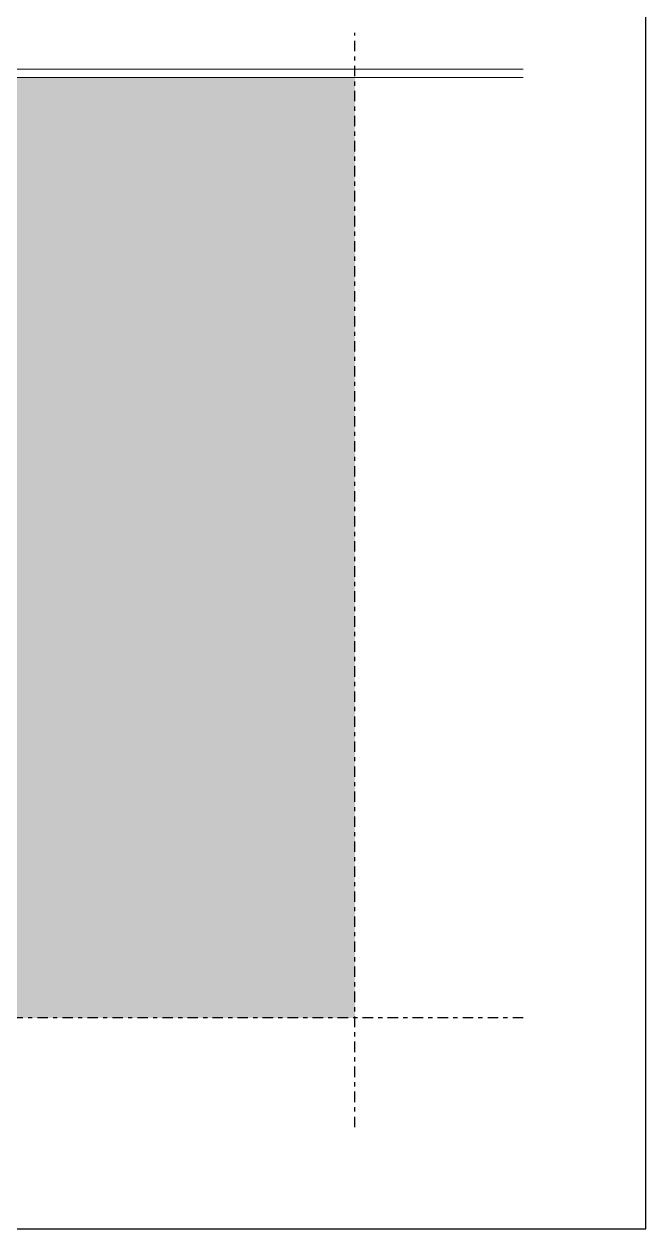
# Model space of a CAD drawing. Header units: millimetres. Extents: x 11902 to 12193, y 9935 to 10135.
# Drawn here: x 12053.52 to 12068.44, y 9963.44 to 9992.33 of the extents above; entities that cross this region are included whole.
import ezdxf

# ---------------------------------------------------------------- set-up
doc = ezdxf.new("R2010")
doc.units = ezdxf.units.MM
doc.linetypes.add('2040-Superposicion Puentes 20-21-22 con cintas TDC-023-024-025$0$DASHDOT2', pattern=[0.5, 0.25, -0.125, 0, -0.125])
doc.layers.add('01-MUROS', color=7, linetype='Continuous')
doc.layers.add('06-SOLADOS', color=252, linetype='Continuous', lineweight=25)

msp = doc.modelspace()

# ---------------------------------------------------------------- hatches: boundary and pattern name
at = {"layer": '01-MUROS', "true_color": 0xe0e0e0, "transparency": 33554595}
h = msp.add_hatch(color=254, dxfattribs=at)
h.dxf.hatch_style = 1
h.paths.add_polyline_path([(12017.8251, 9974.6084), (12009.0451, 9974.6084), (12009.0451, 9968.4984), (12017.8251, 9968.4984)])
edge = h.paths.add_edge_path()
edge.add_line((12053.1589, 9991.0484), (12013.8451, 9991.0484))
edge.add_arc((12013.8451, 9986.2484), 4.8, 90, 180)
edge.add_line((12009.0451, 9986.2484), (12009.0451, 9984.7484))
edge.add_line((12009.0451, 9984.7484), (12022.2351, 9984.7484))
edge.add_line((12022.2351, 9984.7484), (12053.1589, 9984.7484))
edge.add_line((12053.1589, 9984.7484), (12053.1589, 9991.0484))
h.paths.add_polyline_path([(12039.4579, 9969.4984), (12029.0251, 9969.4984), (12029.0251, 9968.4984), (12039.4579, 9968.4984)])
h.paths.add_polyline_path([(12017.8251, 9969.4984), (12025.0251, 9969.4984), (12025.0251, 9968.4984), (12017.8251, 9968.4984)])
h.paths.add_polyline_path([(12039.9379, 9970.6484), (12039.9379, 9969.4984), (12039.4579, 9969.4984), (12039.4579, 9968.4984), (12061.4589, 9968.4984), (12061.4589, 9991.0484), (12053.1589, 9991.0484), (12053.1589, 9977.9047), (12042.7079, 9977.9047), (12042.7079, 9970.6484)])

# ---------------------------------------------------------------- linework, layer by layer
at = {"color": 1, "linetype": '2040-Superposicion Puentes 20-21-22 con cintas TDC-023-024-025$0$DASHDOT2'}
for p, q in [((12061.4589, 9965.8803), (12061.4589, 9992.1201)), ((12065.4944, 9968.4984), (12008.8451, 9968.4984))]:
    msp.add_line(p, q, dxfattribs=at)
at = {"color": 3}
msp.add_lwpolyline([(11996.9229, 9963.439), (12068.4403, 9963.439), (12068.4403, 10013.4612), (11996.9229, 10013.4612)], close=True, dxfattribs=at)
at = {"layer": '06-SOLADOS', "lineweight": 5}
for p, q in [((12065.4944, 9991.2484), (12013.8451, 9991.2484)), ((12065.4944, 9991.0484), (12013.8451, 9991.0484))]:
    msp.add_line(p, q, dxfattribs=at)

doc.saveas('drawing.dxf')
